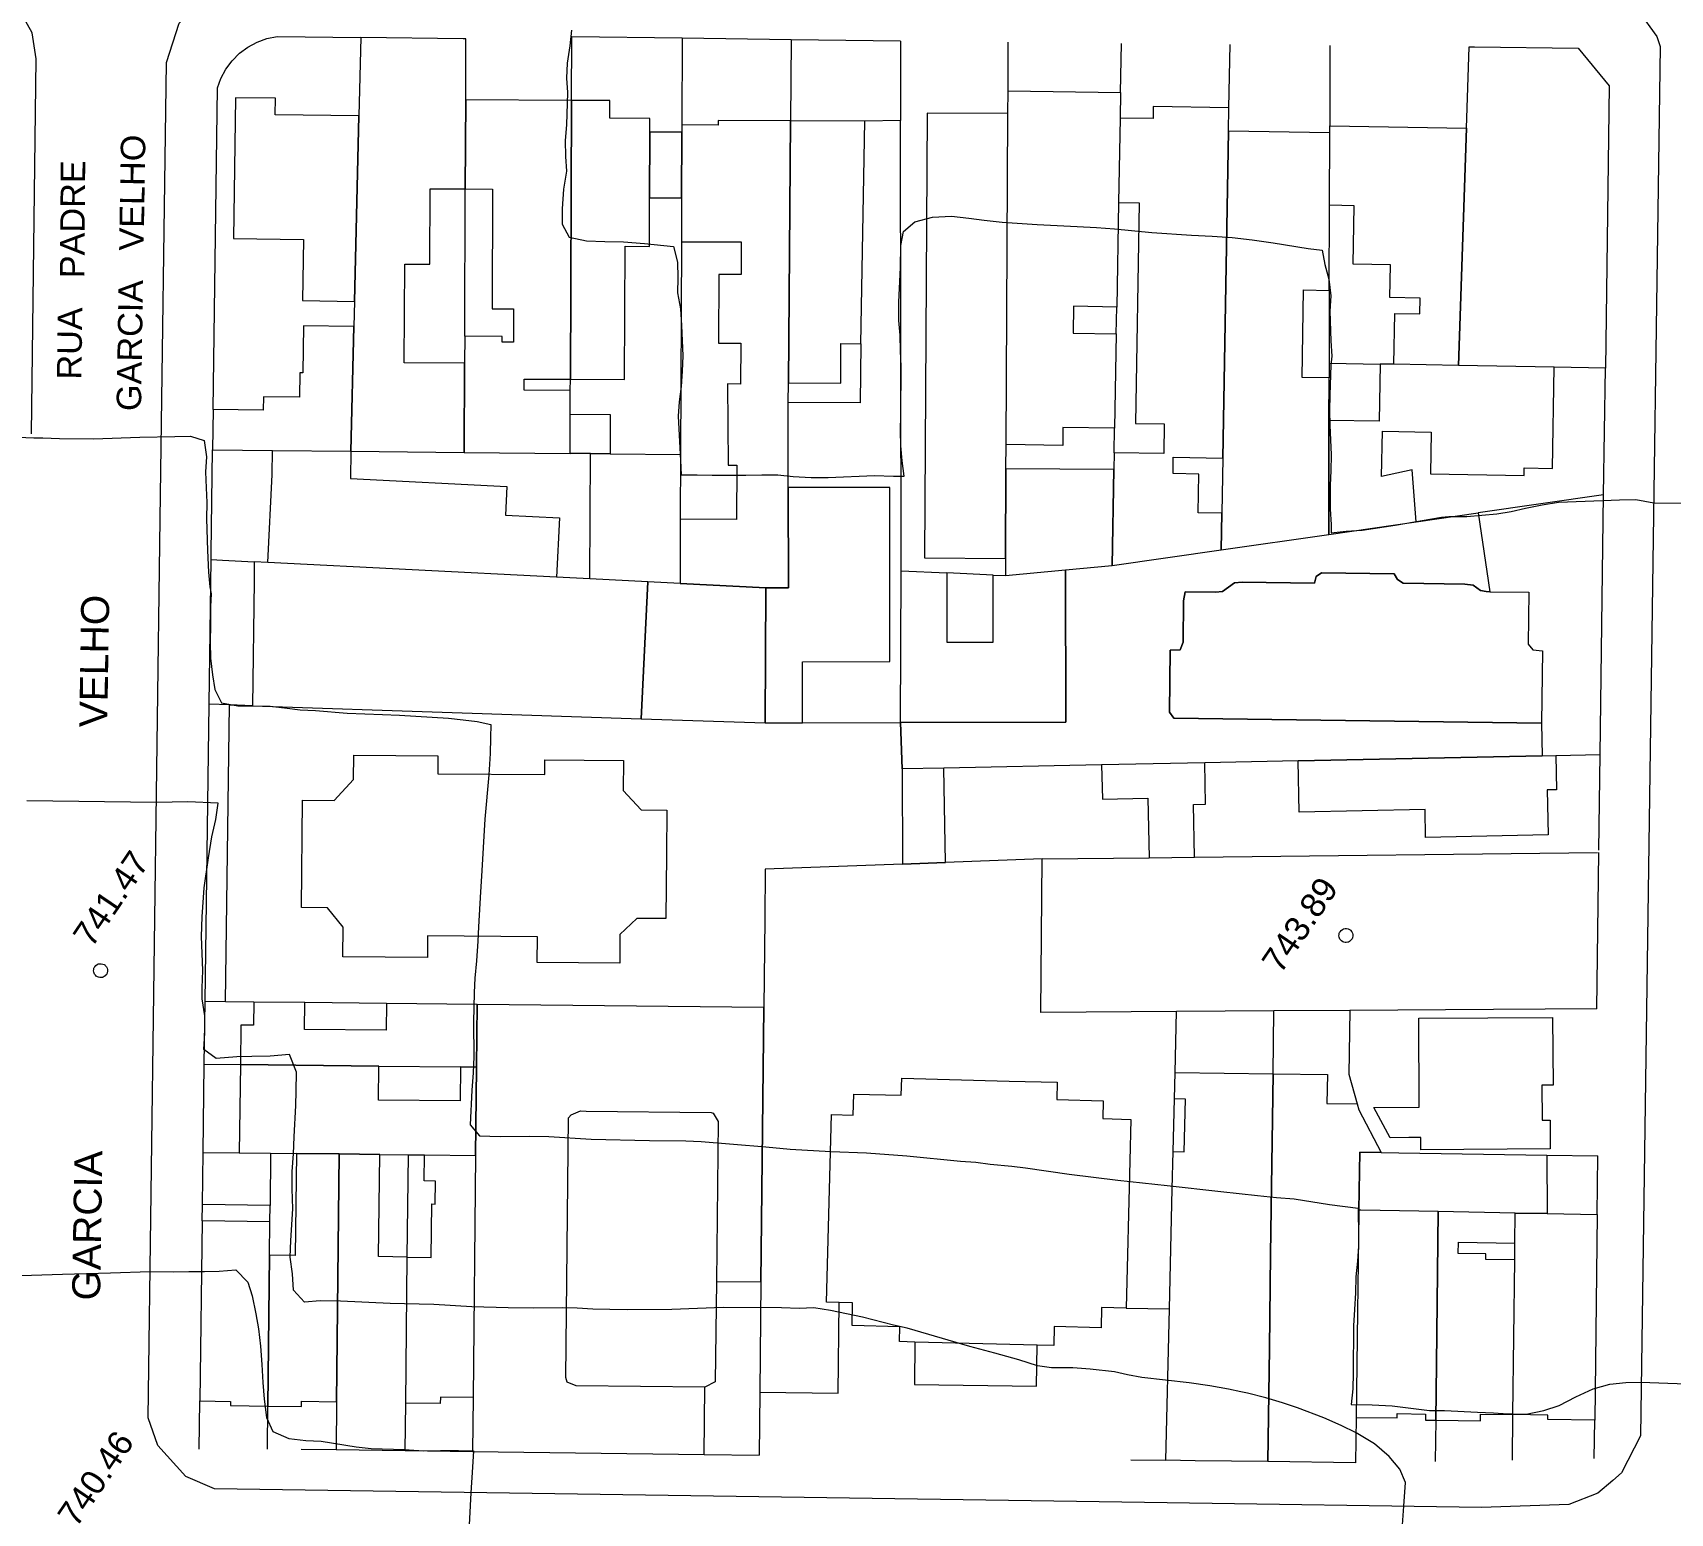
# Model space of a CAD drawing. Header units: metres. Extents: x 325024 to 7190115, y 7391967 to 10157759.
# Drawn here: x 325706.5 to 325823.6, y 7393028.8 to 7393134.6 of the extents above; entities that cross this region are included whole.
import ezdxf
from ezdxf.enums import TextEntityAlignment as Align

# ---------------------------------------------------------------- set-up
doc = ezdxf.new("R2010")
doc.units = ezdxf.units.M
doc.layers.get('0').update_dxf_attribs({"lineweight": 18})
for name, color, linetype, lineweight in [('100_SIST_VIARIO_MEIO_FIO', 1, 'Continuous', 18), ('160_P_SIMP_ASF_TOP', 7, 'Continuous', 18), ('206_MURO_E_MURO_ARRIMO', 7, 'Continuous', 18), ('214_PROJ_BEIRAL_EDIF', 10, 'Continuous', 18), ('604_CURVA_INTERM', 7, 'Continuous', 18), ('606_PTO_COTADO', 7, 'Continuous', 18), ('608_PTO_COTADO_INTERVIA', 1, 'Continuous', 18), ('626_SEGM_CURVA_INTERM', 7, 'Continuous', 18)]:
    doc.layers.add(name, color=color, linetype=linetype, lineweight=lineweight)
doc.styles.add('Style-Arial', font='arial.ttf', dxfattribs={"height": 1.75})

# ---------------------------------------------------------------- blocks, each defined once
blk = doc.blocks.new('SP09')
at = {"color": 0, "linetype": 'Continuous'}
blk.add_lwpolyline([(-0.03, -0.51), (-0.14, -0.49), (-0.24, -0.46), (-0.31, -0.42), (-0.35, -0.39), (-0.42, -0.31), (-0.47, -0.24), (-0.51, -0.15), (-0.52, -0.09), (-0.52, 0.03), (-0.51, 0.11), (-0.48, 0.2), (-0.44, 0.27), (-0.4, 0.33), (-0.32, 0.39), (-0.23, 0.44), (-0.15, 0.48), (-0.1, 0.48), (-0.03, 0.48), (0.08, 0.48), (0.19, 0.44), (0.27, 0.4), (0.35, 0.32), (0.41, 0.23), (0.46, 0.11), (0.48, 0.03), (0.48, -0.03), (0.47, -0.08), (0.44, -0.21), (0.38, -0.3), (0.31, -0.38), (0.23, -0.44), (0.1, -0.49), (0.02, -0.51)], close=True, dxfattribs=at)

msp = doc.modelspace()

# ---------------------------------------------------------------- linework, layer by layer
at = {"layer": '100_SIST_VIARIO_MEIO_FIO'}
for points in [[(325706.454, 7393105.946), (325706.785, 7393132.744), (325706.497, 7393134.588), (325705.423, 7393136.552), (325703.065, 7393138.359), (325700.14, 7393138.885), (325694.31, 7393138.826), (325686.293, 7393138.701), (325674.673, 7393137.943), (325661.692, 7393135.712), (325661.528, 7393135.674)], [(325715.668, 7393099.849), (325716.104, 7393132.463), (325717.026, 7393135.29), (325719.734, 7393137.81), (325720.42, 7393138.11), (325721.138, 7393138.334)], [(325721.138, 7393138.334), (325722.76, 7393138.683), (325763.583, 7393137.9), (325819.353, 7393137.165), (325821.329, 7393136.131), (325822.638, 7393134.326), (325822.873, 7393133.615), (325822.138, 7393081.705)], [(325787.633, 7393029.562), (325719.531, 7393030.552), (325717.481, 7393031.449), (325715.483, 7393033.648), (325714.809, 7393035.634), (325715.668, 7393099.849)], [(325822.138, 7393081.705), (325821.467, 7393034.353), (325820.112, 7393031.706), (325819.474, 7393031.159)], [(325819.474, 7393031.159), (325818.412, 7393030.25), (325816.328, 7393029.431), (325810.091, 7393029.235), (325787.633, 7393029.562)]]:
    msp.add_lwpolyline(points, dxfattribs=at)
at = {"layer": '206_MURO_E_MURO_ARRIMO'}
for p, q in [((325722.588, 7393133.933), (325723.292, 7393134.188)), ((325723.292, 7393134.188), (325724.026, 7393134.338)), ((325724.026, 7393134.338), (325729.995, 7393134.258)), ((325752.978, 7393134.204), (325745.079, 7393134.307)), ((325760.756, 7393134.102), (325752.978, 7393134.204)), ((325768.562, 7393133.999), (325760.756, 7393134.102)), ((325720.798, 7393132.602), (325721.327, 7393133.131)), ((325721.327, 7393133.131), (325721.928, 7393133.578)), ((325721.928, 7393133.578), (325722.588, 7393133.933)), ((325719.996, 7393131.34), (325720.351, 7393132)), ((325720.351, 7393132), (325720.798, 7393132.602)), ((325719.44, 7393107.684), (325719.751, 7393130.67)), ((325719.751, 7393130.67), (325719.996, 7393131.34)), ((325818.827, 7393101.594), (325818.949, 7393110.644)), ((325719.301, 7393097.444), (325719.401, 7393104.802)), ((325818.577, 7393083.023), (325818.827, 7393101.594)), ((325719.295, 7393096.953), (325719.301, 7393097.444)), ((325718.867, 7393065.378), (325719.155, 7393086.621)), ((325818.485, 7393076.184), (325818.577, 7393083.023)), ((325818.332, 7393064.853), (325818.483, 7393076.036)), ((325718.807, 7393060.901), (325718.867, 7393065.378)), ((325718.722, 7393054.59), (325718.807, 7393060.901)), ((325818.36, 7393050.16), (325818.409, 7393054.355)), ((325718.655, 7393049.701), (325718.671, 7393050.879)), ((325718.435, 7393033.39), (325718.481, 7393036.842)), ((325818.157, 7393032.724), (325818.189, 7393035.475)), ((325725.746, 7393033.394), (325728.226, 7393033.362)), ((325733.177, 7393033.298), (325737.977, 7393033.236)), ((325754.539, 7393033.022), (325758.47, 7393032.971)), ((325785.04, 7393032.63), (325787.545, 7393032.598))]:
    msp.add_line(p, q, dxfattribs=at)
for points in [[(325745.06, 7393129.765), (325745.079, 7393134.307)], [(325752.978, 7393134.204), (325752.952, 7393128.014)], [(325760.756, 7393134.102), (325760.708, 7393128.309)], [(325768.562, 7393133.999), (325768.572, 7393128.34)], [(325776.257, 7393130.458), (325776.277, 7393133.921)], [(325784.293, 7393130.318), (325784.355, 7393133.84)], [(325792.045, 7393129.239), (325792.124, 7393133.761)], [(325799.264, 7393133.689), (325799.249, 7393127.956)], [(325768.572, 7393128.34), (325766.028, 7393128.287)], [(325768.626, 7393096.157), (325768.572, 7393128.34)], [(325737.422, 7393112.916), (325737.467, 7393123.44)], [(325752.916, 7393119.671), (325752.852, 7393104.462)], [(325799.219, 7393116.193), (325799.205, 7393110.987)], [(325783.994, 7393113.085), (325784.027, 7393114.999)], [(325765.733, 7393112.378), (325765.698, 7393108.149), (325760.544, 7393108.191)], [(325799.205, 7393110.987), (325799.203, 7393109.935)], [(325799.205, 7393110.987), (325802.845, 7393110.924)], [(325744.973, 7393109.04), (325744.976, 7393109.84)], [(325783.846, 7393104.591), (325783.876, 7393106.341)], [(325818.827, 7393101.594), (325809.871, 7393100.302)], [(325815.417, 7393082.958), (325818.577, 7393083.023)], [(325778.704, 7393075.563), (325786.345, 7393075.654)], [(325789.596, 7393075.693), (325818.385, 7393076.034)], [(325720.333, 7393065.363), (325718.867, 7393065.378)], [(325795.266, 7393064.71), (325788.293, 7393064.667)], [(325795.205, 7393060.212), (325795.266, 7393064.71)], [(325800.692, 7393064.743), (325795.266, 7393064.71)], [(325800.692, 7393064.743), (325800.625, 7393060.189), (325801.207, 7393058.073)], [(325810.956, 7393064.807), (325800.692, 7393064.743)], [(325818.332, 7393064.853), (325810.956, 7393064.807)], [(325718.807, 7393060.901), (325721.395, 7393060.874)], [(325733.321, 7393047.121), (325733.397, 7393054.437)], [(325814.756, 7393054.409), (325818.409, 7393054.355)], [(325723.496, 7393049.635), (325723.509, 7393050.813)], [(325758.516, 7393037.468), (325758.47, 7393032.971)], [(325723.327, 7393033.392), (325723.359, 7393036.474)], [(325812.304, 7393032.621), (325812.341, 7393035.866)], [(325806.824, 7393035.467), (325806.789, 7393032.524)]]:
    msp.add_lwpolyline(points, dxfattribs=at)
at = {"layer": '214_PROJ_BEIRAL_EDIF'}
for points in [[(325737.414, 7393110.996), (325733.106, 7393111.014), (325733.136, 7393118.074), (325734.941, 7393118.066), (325734.964, 7393123.451), (325737.467, 7393123.44), (325737.494, 7393129.797), (325737.512, 7393134.163), (325737.313, 7393134.159), (325729.995, 7393134.258), (325729.861, 7393128.655), (325729.544, 7393115.408), (325729.501, 7393113.601), (325729.288, 7393104.701), (325737.387, 7393104.619)], [(325808.446, 7393110.827), (325809.028, 7393127.786), (325809.227, 7393133.589), (325809.588, 7393133.585), (325816.999, 7393133.485), (325819.221, 7393130.795), (325818.949, 7393110.644), (325815.301, 7393110.708)], [(325729.544, 7393115.408), (325729.861, 7393128.655), (325723.883, 7393128.735), (325723.899, 7393129.916), (325721.032, 7393129.955), (325720.896, 7393119.889), (325725.896, 7393119.821), (325725.837, 7393115.458)], [(325737.422, 7393112.916), (325737.414, 7393110.996), (325737.387, 7393104.619), (325744.954, 7393104.542), (325744.966, 7393107.346), (325744.973, 7393109.04), (325741.662, 7393109.054), (325741.665, 7393109.854), (325744.976, 7393109.84), (325745.06, 7393129.765), (325737.494, 7393129.797), (325737.467, 7393123.44), (325739.42, 7393123.432), (325739.384, 7393114.871), (325740.919, 7393114.864), (325740.909, 7393112.479), (325740.094, 7393112.483), (325740.096, 7393112.905)], [(325745.06, 7393129.765), (325744.976, 7393109.84), (325748.856, 7393109.824), (325748.896, 7393119.343), (325750.624, 7393119.336), (325750.638, 7393122.804), (325750.658, 7393127.504), (325750.662, 7393128.48), (325747.796, 7393128.492), (325747.801, 7393129.753)], [(325783.994, 7393113.085), (325783.876, 7393106.341), (325780.185, 7393106.405), (325780.163, 7393105.107), (325776.118, 7393105.177), (325776.248, 7393128.818), (325776.257, 7393130.458), (325784.293, 7393130.318), (325784.262, 7393128.507), (325784.157, 7393122.48), (325784.027, 7393114.999), (325780.941, 7393115.052), (325780.908, 7393113.138)], [(325760.544, 7393108.191), (325760.555, 7393109.58), (325760.708, 7393128.309), (325755.543, 7393128.331), (325755.542, 7393128.003), (325752.952, 7393128.014), (325752.949, 7393127.494), (325752.93, 7393122.795), (325752.916, 7393119.671), (325757.194, 7393119.653), (325757.184, 7393117.33), (325755.589, 7393117.337), (325755.569, 7393112.43), (325757.149, 7393112.423), (325757.136, 7393109.498), (325756.216, 7393109.502), (325756.244, 7393103.711), (325756.871, 7393103.709), (325756.854, 7393099.827), (325752.833, 7393099.844), (325752.814, 7393095.249), (325758.938, 7393094.938), (325760.566, 7393094.941), (325760.554, 7393102.101)], [(325765.733, 7393112.378), (325766.028, 7393128.287), (325760.708, 7393128.309), (325760.555, 7393109.58), (325764.306, 7393109.564), (325764.318, 7393112.384)], [(325776.073, 7393097.038), (325776.108, 7393103.44), (325776.118, 7393105.177), (325776.248, 7393128.818), (325770.473, 7393128.85), (325770.297, 7393097.07)], [(325791.542, 7393100.274), (325789.858, 7393100.303), (325789.906, 7393103.065), (325788.051, 7393103.098), (325788.071, 7393104.266), (325791.61, 7393104.205), (325792.016, 7393127.564), (325792.045, 7393129.239), (325786.638, 7393129.333), (325786.623, 7393128.466), (325784.262, 7393128.507), (325784.157, 7393122.48), (325785.63, 7393122.454), (325785.356, 7393106.689), (325787.428, 7393106.653), (325787.392, 7393104.53), (325783.846, 7393104.591), (325783.825, 7393103.398), (325783.706, 7393096.528), (325791.496, 7393097.651)], [(325750.638, 7393122.804), (325752.93, 7393122.795), (325752.949, 7393127.494), (325750.658, 7393127.504)], [(325799.219, 7393116.193), (325799.234, 7393122.27), (325799.247, 7393127.438), (325792.016, 7393127.564), (325791.61, 7393104.205), (325791.542, 7393100.274), (325791.496, 7393097.651), (325799.174, 7393098.759), (325799.195, 7393106.905), (325799.203, 7393109.935), (325797.277, 7393109.969), (325797.385, 7393116.225)], [(325808.446, 7393110.827), (325803.833, 7393110.907), (325803.897, 7393114.541), (325805.684, 7393114.51), (325805.704, 7393115.643), (325803.543, 7393115.68), (325803.584, 7393118.022), (325800.935, 7393118.068), (325801.007, 7393122.239), (325799.234, 7393122.27), (325799.247, 7393127.438), (325799.249, 7393127.956), (325809.028, 7393127.786)], [(325729.288, 7393104.701), (325729.501, 7393113.601), (325725.898, 7393113.65), (325725.852, 7393110.306), (325725.632, 7393110.309), (325725.608, 7393108.553), (325723.034, 7393108.588), (325723.021, 7393107.636), (325719.44, 7393107.684), (325719.401, 7393104.802), (325723.686, 7393104.758)], [(325799.174, 7393098.759), (325805.428, 7393099.661), (325805.151, 7393103.373), (325802.96, 7393102.895), (325803.016, 7393106.128), (325806.494, 7393106.068), (325806.442, 7393103.074), (325813.14, 7393102.958), (325813.15, 7393103.505), (325815.176, 7393103.47), (325815.301, 7393110.708), (325808.446, 7393110.827), (325803.833, 7393110.907), (325802.845, 7393110.924), (325802.774, 7393106.843), (325799.195, 7393106.905)], [(325747.816, 7393104.513), (325746.415, 7393104.527), (325744.954, 7393104.542), (325744.966, 7393107.346), (325747.828, 7393107.333)], [(325723.686, 7393104.758), (325729.288, 7393104.701), (325729.269, 7393102.753), (325740.433, 7393102.186), (325740.329, 7393100.133), (325744.189, 7393099.937), (325743.974, 7393095.699), (325723.349, 7393096.747), (325723.669, 7393103.038)], [(325752.814, 7393095.249), (325750.516, 7393095.366), (325746.378, 7393095.577), (325746.415, 7393104.527), (325747.816, 7393104.513), (325752.852, 7393104.462), (325752.833, 7393099.844)], [(325780.361, 7393096.213), (325783.706, 7393096.528), (325783.825, 7393103.398), (325776.108, 7393103.44), (325776.073, 7393097.038), (325776.066, 7393095.809)], [(325761.567, 7393085.297), (325761.56, 7393089.661), (325767.819, 7393089.672), (325767.798, 7393102.113), (325760.554, 7393102.101), (325760.566, 7393094.941), (325758.938, 7393094.938), (325758.897, 7393085.289)], [(325780.361, 7393096.213), (325783.706, 7393096.528), (325791.496, 7393097.651), (325799.174, 7393098.759), (325805.428, 7393099.661), (325809.871, 7393100.302), (325810.685, 7393094.663), (325810.433, 7393094.666), (325810.027, 7393094.743), (325809.496, 7393095.136), (325808.896, 7393095.206), (325804.495, 7393095.265), (325804.088, 7393095.535), (325803.847, 7393095.941), (325798.661, 7393096.011), (325798.288, 7393095.736), (325798.172, 7393095.261), (325792.995, 7393095.331), (325792.445, 7393095.284), (325791.584, 7393094.685), (325791.081, 7393094.625), (325788.909, 7393094.655), (325788.804, 7393094.015), (325788.763, 7393091.053), (325788.565, 7393090.507), (325787.85, 7393090.49), (325787.79, 7393086.044), (325788.109, 7393085.624), (325814.386, 7393085.268), (325814.434, 7393082.938), (325797.002, 7393082.579), (325790.317, 7393082.441), (325782.948, 7393082.29), (325771.659, 7393082.057), (325768.681, 7393081.996), (325768.567, 7393085.318), (325780.38, 7393085.338)], [(325776.066, 7393095.809), (325780.361, 7393096.213), (325780.38, 7393085.338), (325768.567, 7393085.318), (325768.626, 7393096.157), (325771.878, 7393096.005), (325771.886, 7393091.051), (325775.201, 7393091.056), (325775.193, 7393095.85)], [(325775.193, 7393095.85), (325771.878, 7393096.005), (325771.886, 7393091.051), (325775.201, 7393091.056)], [(325814.386, 7393085.268), (325788.109, 7393085.624), (325787.79, 7393086.044), (325787.85, 7393090.49), (325788.565, 7393090.507), (325788.763, 7393091.053), (325788.804, 7393094.015), (325788.909, 7393094.655), (325791.081, 7393094.625), (325791.584, 7393094.685), (325792.445, 7393095.284), (325792.995, 7393095.331), (325798.172, 7393095.261), (325798.288, 7393095.736), (325798.661, 7393096.011), (325803.847, 7393095.941), (325804.088, 7393095.535), (325804.495, 7393095.265), (325808.896, 7393095.206), (325809.496, 7393095.136), (325810.027, 7393094.743), (325810.433, 7393094.666), (325810.685, 7393094.663), (325813.49, 7393094.619), (325813.44, 7393090.913), (325813.774, 7393090.509), (325814.456, 7393090.445)], [(325758.897, 7393085.289), (325758.938, 7393094.938), (325752.814, 7393095.249), (325750.516, 7393095.366), (325750.041, 7393085.586)], [(325797.002, 7393082.579), (325814.434, 7393082.938), (325815.417, 7393082.958), (325815.467, 7393080.513), (325814.786, 7393080.499), (325814.852, 7393077.283), (325806.102, 7393077.103), (325806.061, 7393079.089), (325797.077, 7393078.904)], [(325768.681, 7393081.996), (325768.711, 7393075.193), (325771.798, 7393075.307), (325771.659, 7393082.057)], [(325790.317, 7393082.441), (325782.948, 7393082.29), (325782.999, 7393079.833), (325786.258, 7393079.9), (325786.345, 7393075.654), (325789.596, 7393075.693), (325789.519, 7393079.457), (325790.378, 7393079.474)], [(325721.395, 7393060.874), (325731.277, 7393060.771), (325737.121, 7393060.711), (325738.263, 7393060.699), (325738.31, 7393065.176), (325731.824, 7393065.243), (325731.804, 7393063.328), (325725.972, 7393063.389), (325725.992, 7393065.304), (325722.352, 7393065.342), (325722.33, 7393063.688), (325721.434, 7393063.701)], [(325738.018, 7393037.081), (325737.977, 7393033.236), (325754.539, 7393033.022), (325754.586, 7393037.823), (325745.4, 7393037.915), (325744.747, 7393038.173), (325744.653, 7393038.505), (325744.845, 7393057.072), (325745.03, 7393057.282), (325745.71, 7393057.565), (325746.115, 7393057.54), (325755.05, 7393057.445), (325755.192, 7393057.406), (325755.532, 7393056.799), (325755.411, 7393045.386), (325758.599, 7393045.353), (325758.803, 7393064.962), (325738.31, 7393065.176), (325738.263, 7393060.699), (325738.198, 7393054.387)], [(325733.397, 7393054.437), (325734.555, 7393054.425), (325738.198, 7393054.387), (325738.263, 7393060.699), (325737.121, 7393060.711), (325737.096, 7393058.278), (325731.252, 7393058.339), (325731.277, 7393060.771), (325721.395, 7393060.874), (325721.309, 7393054.563), (325723.547, 7393054.54), (325725.408, 7393054.521), (325728.446, 7393054.489), (325731.352, 7393054.459)], [(325754.586, 7393037.823), (325745.4, 7393037.915), (325744.747, 7393038.173), (325744.653, 7393038.505), (325744.845, 7393057.072), (325745.03, 7393057.282), (325745.71, 7393057.565), (325746.115, 7393057.54), (325755.05, 7393057.445), (325755.192, 7393057.406), (325755.532, 7393056.799), (325755.411, 7393045.386), (325755.335, 7393038.212)], [(325723.547, 7393054.54), (325723.509, 7393050.813), (325718.671, 7393050.879), (325718.722, 7393054.59), (325721.309, 7393054.563)], [(325728.446, 7393054.489), (325725.408, 7393054.521), (325725.309, 7393047.24), (325723.472, 7393047.265), (325723.359, 7393036.474), (325725.765, 7393036.441), (325725.77, 7393036.815), (325728.261, 7393036.781)], [(325731.352, 7393054.459), (325728.446, 7393054.489), (325728.261, 7393036.781), (325728.226, 7393033.362), (325733.177, 7393033.298), (325733.212, 7393036.687), (325733.321, 7393047.121), (325731.252, 7393047.15)], [(325738.018, 7393037.081), (325735.684, 7393037.113), (325735.678, 7393036.653), (325733.212, 7393036.687), (325733.321, 7393047.121), (325735.018, 7393047.098), (325735.07, 7393050.913), (325735.314, 7393050.909), (325735.336, 7393052.545), (325734.529, 7393052.556), (325734.555, 7393054.425), (325738.198, 7393054.387)], [(325723.359, 7393036.474), (325723.472, 7393047.265), (325723.496, 7393049.635), (325718.655, 7393049.701), (325718.481, 7393036.842), (325720.688, 7393036.812), (325720.684, 7393036.511)], [(325778.335, 7393040.824), (325769.602, 7393041.05), (325769.563, 7393038.018), (325778.298, 7393037.906)]]:
    msp.add_lwpolyline(points, close=True, dxfattribs=at)
for points in [[(325720.62, 7393086.572), (325719.155, 7393086.621), (325719.295, 7393096.953), (325720.106, 7393096.912)], [(325720.106, 7393096.912), (325722.386, 7393096.796), (325722.367, 7393095.415)], [(325723.349, 7393096.747), (325722.386, 7393096.796), (325722.367, 7393095.415)], [(325736.538, 7393086.039), (325750.041, 7393085.586), (325750.516, 7393095.366), (325746.378, 7393095.577), (325743.974, 7393095.699), (325723.349, 7393096.747)], [(325722.367, 7393095.415), (325722.247, 7393086.518), (325720.62, 7393086.572)], [(325722.367, 7393095.415), (325722.247, 7393086.518), (325736.538, 7393086.039)], [(325758.868, 7393071.262), (325758.803, 7393064.962), (325738.31, 7393065.176), (325731.824, 7393065.243), (325725.992, 7393065.304), (325722.352, 7393065.342), (325720.333, 7393065.363), (325720.62, 7393086.572), (325722.247, 7393086.518), (325736.538, 7393086.039)], [(325736.538, 7393086.039), (325750.041, 7393085.586), (325758.897, 7393085.289)], [(325758.897, 7393085.289), (325761.567, 7393085.297), (325768.567, 7393085.318), (325768.681, 7393081.996), (325768.711, 7393075.193), (325758.905, 7393074.826), (325758.868, 7393071.262)], [(325725.824, 7393079.774), (325728.102, 7393079.754), (325729.479, 7393081.24), (325729.494, 7393082.981), (325735.502, 7393082.929), (325735.491, 7393081.658), (325743.143, 7393081.592), (325743.143, 7393081.668)], [(325743.143, 7393081.668), (325743.152, 7393082.647), (325748.771, 7393082.599), (325748.753, 7393080.467), (325750.031, 7393079.078), (325751.877, 7393079.062), (325751.849, 7393075.907)], [(325751.849, 7393075.907), (325751.81, 7393071.303), (325749.724, 7393071.321), (325748.517, 7393070.159), (325748.5, 7393068.113), (325742.603, 7393068.164), (325742.619, 7393070.013), (325734.773, 7393070.08), (325734.76, 7393068.516), (325728.719, 7393068.568), (325728.737, 7393070.691), (325727.609, 7393072.073), (325725.758, 7393072.089), (325725.824, 7393079.774)], [(325788.293, 7393064.667), (325778.61, 7393064.606), (325778.704, 7393075.563), (325771.798, 7393075.307), (325768.711, 7393075.193), (325758.905, 7393074.826), (325758.868, 7393071.262)], [(325758.868, 7393071.262), (325758.803, 7393064.962), (325758.599, 7393045.353), (325758.516, 7393037.468), (325764.108, 7393037.397), (325764.191, 7393043.87), (325763.289, 7393043.893), (325763.637, 7393057.301), (325765.19, 7393057.261), (325765.229, 7393058.77), (325768.625, 7393058.682), (325768.657, 7393059.899), (325776.342, 7393059.699)], [(325787.997, 7393051.987), (325788.06, 7393054.654), (325788.148, 7393058.432), (325788.192, 7393060.308), (325788.293, 7393064.667)], [(325804.901, 7393055.658), (325803.564, 7393055.649), (325802.404, 7393057.818), (325805.652, 7393057.838), (325805.613, 7393064.18)], [(325810.561, 7393064.211), (325815.178, 7393064.24), (325815.208, 7393059.406), (325814.42, 7393059.401), (325814.435, 7393056.91), (325814.998, 7393056.913), (325815.011, 7393054.85), (325805.76, 7393054.792), (325805.754, 7393055.663), (325804.901, 7393055.658)], [(325805.613, 7393064.18), (325810.561, 7393064.211)], [(325764.191, 7393043.87), (325763.289, 7393043.893), (325763.637, 7393057.301), (325765.19, 7393057.261), (325765.229, 7393058.77), (325768.625, 7393058.682), (325768.657, 7393059.899), (325776.342, 7393059.699)], [(325776.342, 7393059.699), (325779.766, 7393059.611), (325779.734, 7393058.373), (325783.067, 7393058.286), (325783.034, 7393057.013), (325785.042, 7393056.961), (325784.965, 7393053.993)], [(325776.342, 7393059.699), (325779.766, 7393059.611), (325779.734, 7393058.373), (325783.067, 7393058.286), (325783.034, 7393057.013), (325785.042, 7393056.961), (325784.965, 7393053.993)], [(325787.997, 7393051.987), (325788.06, 7393054.654), (325788.857, 7393054.635), (325788.945, 7393058.414), (325788.148, 7393058.432), (325788.192, 7393060.308), (325795.205, 7393060.212)], [(325795.028, 7393047.334), (325795.205, 7393060.212), (325799.08, 7393060.159), (325799.052, 7393058.102), (325801.207, 7393058.073), (325801.323, 7393057.65), (325802.927, 7393054.583), (325801.395, 7393054.606), (325801.339, 7393050.47)], [(325795.205, 7393060.212), (325795.028, 7393047.334)], [(325801.467, 7393050.468), (325801.339, 7393050.47), (325801.395, 7393054.606), (325802.927, 7393054.583)], [(325804.178, 7393054.565), (325814.756, 7393054.409), (325814.782, 7393050.226), (325812.509, 7393050.267), (325806.997, 7393050.367), (325801.467, 7393050.468)], [(325802.927, 7393054.583), (325804.178, 7393054.565)], [(325784.965, 7393053.993), (325784.693, 7393043.473), (325782.945, 7393043.518), (325782.907, 7393042.069), (325779.555, 7393042.156), (325779.519, 7393040.793), (325778.335, 7393040.824), (325769.602, 7393041.05), (325768.492, 7393041.079), (325768.519, 7393042.143), (325765.109, 7393042.232), (325765.151, 7393043.845), (325764.191, 7393043.87)], [(325784.965, 7393053.993), (325784.693, 7393043.473), (325787.798, 7393043.433), (325787.997, 7393051.987)], [(325789.625, 7393032.571), (325787.545, 7393032.598), (325787.798, 7393043.433), (325787.997, 7393051.987)], [(325801.336, 7393050.27), (325801.24, 7393043.224)], [(325801.336, 7393050.27), (325801.24, 7393043.224)], [(325801.467, 7393050.468), (325801.339, 7393050.47), (325801.336, 7393050.27)], [(325801.339, 7393050.47), (325801.336, 7393050.27)], [(325806.871, 7393039.498), (325806.997, 7393050.367), (325801.467, 7393050.468)], [(325812.484, 7393048.12), (325812.509, 7393050.267), (325806.997, 7393050.367), (325806.871, 7393039.498)], [(325812.341, 7393035.878), (325812.47, 7393046.925), (325812.484, 7393048.12), (325812.509, 7393050.267)], [(325812.509, 7393050.267), (325814.782, 7393050.226), (325818.36, 7393050.16), (325818.189, 7393035.475), (325814.844, 7393035.52), (325814.848, 7393035.832), (325812.36, 7393035.866)], [(325812.341, 7393035.878), (325812.47, 7393046.925), (325810.398, 7393046.954), (325810.404, 7393047.341), (325808.441, 7393047.368), (325808.452, 7393048.175), (325812.484, 7393048.12)], [(325794.936, 7393040.598), (325795.028, 7393047.334)], [(325795.028, 7393047.334), (325794.936, 7393040.598)], [(325801.24, 7393043.224), (325801.136, 7393035.666), (325801.092, 7393032.423), (325794.826, 7393032.504), (325794.936, 7393040.598)], [(325801.24, 7393043.224), (325801.136, 7393035.666)], [(325794.936, 7393040.598), (325794.826, 7393032.504), (325789.625, 7393032.571)], [(325801.136, 7393035.666), (325804.074, 7393035.625), (325804.078, 7393035.935), (325806.09, 7393035.908), (325806.084, 7393035.477), (325806.824, 7393035.467), (325806.871, 7393039.498)], [(325806.871, 7393039.498), (325806.824, 7393035.467), (325810.019, 7393035.423), (325810.025, 7393035.898), (325812.341, 7393035.866), (325812.341, 7393035.878)]]:
    msp.add_lwpolyline(points, dxfattribs=at)
at = {"layer": '604_CURVA_INTERM', "flags": 128}
for points, elevation in [([(325745.063, 7393134.783), (325744.934, 7393133.656), (325744.757, 7393132.421), (325744.688, 7393131.358), (325744.763, 7393130.339), (325744.704, 7393128.02), (325744.603, 7393126.89), (325744.622, 7393125.753), (325744.709, 7393124.707), (325744.492, 7393123.434), (325744.378, 7393122.011), (325744.38, 7393120.924), (325744.88, 7393119.995), (325746.121, 7393119.727), (325747.446, 7393119.682), (325748.768, 7393119.662), (325750.284, 7393119.542), (325752.337, 7393119.315), (325752.622, 7393118.217), (325752.667, 7393117.084), (325752.635, 7393116.007), (325752.836, 7393114.869), (325752.928, 7393113.689), (325753.003, 7393111.512), (325752.976, 7393110.41), (325752.886, 7393109.316), (325752.757, 7393108.232), (325752.691, 7393107.209), (325752.857, 7393104.025), (325752.89, 7393103.011), (325754.03, 7393103.021), (325755.116, 7393102.999), (325757.522, 7393102.985), (325758.653, 7393103.014), (325759.798, 7393103.002), (325760.899, 7393102.895), (325762.185, 7393102.825), (325763.391, 7393102.832), (325766.709, 7393102.972), (325768.064, 7393102.92), (325768.829, 7393102.912), (325768.689, 7393104.023), (325768.599, 7393105.083), (325768.57, 7393106.136), (325768.604, 7393107.293), (325768.627, 7393110.743), (325768.567, 7393111.878), (325768.538, 7393112.984), (325768.442, 7393114.037), (325768.452, 7393115.338), (325768.583, 7393117.827), (325768.597, 7393119.387), (325768.792, 7393120.396), (325769.59, 7393121.095), (325770.852, 7393121.421), (325772.208, 7393121.496), (325773.449, 7393121.361), (325774.54, 7393121.202), (325775.828, 7393121.072), (325778.343, 7393120.887), (325781.191, 7393120.753), (325782.582, 7393120.693), (325783.867, 7393120.593), (325786.529, 7393120.315), (325789.374, 7393120.13), (325790.843, 7393120.072), (325792.286, 7393119.971), (325793.712, 7393119.802), (325795.197, 7393119.596), (325797.706, 7393119.194), (325798.699, 7393119.054), (325798.896, 7393118.043), (325799.191, 7393116.992), (325799.319, 7393115.8), (325799.255, 7393114.705), (325799.34, 7393112.595), (325799.406, 7393111.5), (325799.335, 7393110.852), (325799.268, 7393108.729), (325799.244, 7393107.584), (325799.254, 7393106.564), (325799.344, 7393104.447), (325799.338, 7393103.299), (325799.292, 7393102.284), (325799.284, 7393100.555), (325799.356, 7393099.469), (325799.352, 7393098.878), (325800.418, 7393098.996), (325801.578, 7393099.054), (325803.933, 7393099.418), (325807.232, 7393099.994), (325807.76, 7393100.042), (325809.04, 7393100.043), (325811.188, 7393100.232), (325812.22, 7393100.403), (325813.236, 7393100.632), (325814.445, 7393100.879), (325815.59, 7393101.068), (325818.775, 7393101.177), (325819.95, 7393101.223), (325821.121, 7393101.245), (325822.411, 7393101.018), (325831.708, 7393100.914)], 744), ([(325679.209, 7393123.974), (325679.227, 7393123.783), (325679.54, 7393121.726), (325679.885, 7393118.718), (325680.337, 7393114.117), (325680.491, 7393112.507), (325680.838, 7393109.955), (325681.086, 7393108.398), (325681.241, 7393107.286), (325681.453, 7393106.287), (325681.566, 7393106.174), (325682.966, 7393106.006), (325686.074, 7393105.844), (325691.509, 7393105.947), (325693.43, 7393105.93), (325696.186, 7393105.81), (325697.216, 7393105.84), (325700, 7393105.824), (325703.047, 7393105.729), (325704.154, 7393105.712), (325705.494, 7393105.714), (325706.639, 7393105.653), (325706.898, 7393105.652)], 743), ([(325706.898, 7393105.652), (325707.27, 7393105.65), (325708.452, 7393105.598), (325710.888, 7393105.579), (325714.207, 7393105.705), (325716.702, 7393105.75), (325717.819, 7393105.774), (325718.798, 7393105.475), (325718.98, 7393104.3), (325718.897, 7393103.218), (325718.938, 7393102.084), (325718.995, 7393101.042), (325718.971, 7393099.872), (325719.05, 7393097.61)], 743), ([(325719.05, 7393097.61), (325719.107, 7393096.052), (325719.214, 7393095.013), (325719.303, 7393094.512), (325719.263, 7393093.611), (325719.266, 7393092.306), (325719.228, 7393091.05), (325719.245, 7393089.909), (325719.388, 7393088.713), (325719.564, 7393087.664), (325720.041, 7393086.719), (325721.202, 7393086.515), (325722.231, 7393086.518), (325723.511, 7393086.487), (325724.551, 7393086.369), (325725.663, 7393086.212), (325726.752, 7393086.176), (325729.025, 7393085.979), (325731.556, 7393085.881), (325732.76, 7393085.835), (325736.271, 7393085.628), (325737.325, 7393085.517)], 743), ([(325737.325, 7393085.517), (325738.317, 7393085.394), (325739.301, 7393085.161), (325739.274, 7393084.228)], 743), ([(325739.274, 7393084.228), (325739.232, 7393083.106), (325739.138, 7393081.579), (325738.855, 7393078.405), (325738.619, 7393074.344), (325738.541, 7393073.217), (325738.403, 7393070.714), (325738.369, 7393069.69), (325738.265, 7393068.298), (325738.149, 7393067.057), (325738.096, 7393066.018), (325738.056, 7393063.908), (325738.084, 7393061.45), (325738.04, 7393060.295), (325737.928, 7393059.046), (325737.817, 7393056.564), (325738.49, 7393055.781), (325739.947, 7393055.726), (325742.085, 7393055.759), (325743.438, 7393055.742), (325746.459, 7393055.551), (325750.637, 7393055.438), (325753.222, 7393055.429), (325754.326, 7393055.387), (325758.941, 7393054.999), (325760.691, 7393054.84), (325763.597, 7393054.667), (325766.144, 7393054.577), (325769.026, 7393054.36), (325772.852, 7393053.975), (325773.96, 7393053.896), (325774.987, 7393053.766), (325776.517, 7393053.62), (325777.517, 7393053.505), (325780.63, 7393053.043), (325784.111, 7393052.612), (325787.625, 7393052.233)], 743), ([(325792.885, 7393037.498), (325792.006, 7393037.685), (325790.687, 7393037.924), (325789.193, 7393038.125), (325785.827, 7393038.526), (325784.796, 7393038.718), (325783.872, 7393038.91), (325782.119, 7393039.106), (325780.89, 7393039.205), (325779.374, 7393039.217), (325778.374, 7393039.339), (325777.021, 7393039.776), (325775.32, 7393040.26), (325773.538, 7393040.737), (325769.056, 7393042.039), (325768.063, 7393042.252), (325765.854, 7393042.828), (325763.561, 7393043.302), (325762.384, 7393043.484), (325761.32, 7393043.453), (325760.064, 7393043.486), (325755.895, 7393043.508), (325752.227, 7393043.383), (325749.033, 7393043.348), (325747.804, 7393043.364), (325746.577, 7393043.405), (325745.46, 7393043.472), (325744.382, 7393043.487), (325742.323, 7393043.471), (325740.537, 7393043.484), (325737.923, 7393043.568), (325735.227, 7393043.73), (325733.13, 7393043.79), (325732.099, 7393043.81), (325728.543, 7393043.97), (325727.096, 7393043.988), (325725.968, 7393043.9), (325725.181, 7393044.754), (325725.104, 7393045.926), (325724.954, 7393047.124), (325724.99, 7393048.311), (325725.136, 7393050.56), (325725.092, 7393051.997), (325725.094, 7393053.228), (325725.187, 7393054.487), (325725.23, 7393055.712), (325725.354, 7393057.962), (325725.387, 7393058.976), (325725.396, 7393060.338), (325724.896, 7393061.587), (325723.517, 7393061.48), (325722.199, 7393061.463), (325721.145, 7393061.419), (325719.669, 7393061.301), (325718.787, 7393061.948), (325718.845, 7393063.153), (325718.842, 7393064.358), (325718.66, 7393065.561), (325718.665, 7393066.351), (325718.717, 7393067.602), (325718.622, 7393070.037), (325718.652, 7393071.442), (325718.812, 7393073.502), (325719.102, 7393075.655), (325719.349, 7393077.137), (325719.631, 7393078.388), (325719.794, 7393079.556), (325717.633, 7393079.636), (325715.397, 7393079.61), (325706.13, 7393079.73)], 742), ([(325787.625, 7393052.233), (325791.47, 7393051.801), (325794.094, 7393051.527), (325795.436, 7393051.388), (325796.701, 7393051.279), (325799.222, 7393050.884), (325801.294, 7393050.617), (325801.278, 7393050.183)], 743), ([(325801.278, 7393050.183), (325801.295, 7393049.023), (325801.295, 7393047.911), (325801.234, 7393046.824), (325801.118, 7393045.714), (325801.081, 7393044.573), (325801.015, 7393043.373)], 743), ([(325712.109, 7393045.995), (325714.949, 7393046.078), (325716.594, 7393046.072), (325717.705, 7393046.093), (325718.814, 7393046.08), (325719.866, 7393046.115), (325721.074, 7393046.211), (325721.931, 7393045.326), (325722.223, 7393044.341), (325722.506, 7393043.056), (325722.675, 7393041.988), (325722.818, 7393040.753), (325722.918, 7393039.452), (325722.995, 7393038.162), (325723.1, 7393036.968), (325723.257, 7393035.669), (325723.717, 7393034.653), (325724.85, 7393034.156), (325726.063, 7393034.016), (325727.175, 7393033.963), (325729.672, 7393033.552), (325730.735, 7393033.451), (325733.113, 7393033.363), (325734.481, 7393033.287), (325735.686, 7393033.305), (325736.986, 7393033.302), (325738.059, 7393033.267), (325737.985, 7393032.105), (325737.856, 7393030.285), (325737.358, 7393020.662)], 741), ([(325801.015, 7393043.373), (325800.945, 7393042.203), (325800.933, 7393038.822), (325800.897, 7393037.695), (325800.776, 7393036.592), (325802.292, 7393036.572), (325803.705, 7393036.503), (325806.392, 7393036.166), (325807.444, 7393036.152), (325809.805, 7393036.051), (325810.951, 7393035.994), (325811.985, 7393035.922), (325812.281, 7393035.918)], 743), ([(325812.281, 7393035.918), (325813.298, 7393035.906), (325814.543, 7393036.154), (325815.641, 7393036.517), (325816.836, 7393037.126), (325818.072, 7393037.716), (325819.267, 7393038.042), (325820.425, 7393038.163), (325821.476, 7393038.176), (325831.183, 7393037.816)], 743), ([(325804.323, 7393026.321), (325804.548, 7393029.316), (325804.661, 7393031.013), (325804.268, 7393031.965), (325803.508, 7393032.876), (325802.451, 7393033.78), (325801.139, 7393034.568), (325800.079, 7393035.083), (325798.819, 7393035.636), (325796.958, 7393036.35), (325795.885, 7393036.71), (325794.679, 7393037.057), (325793.369, 7393037.394), (325792.885, 7393037.498)], 742)]:
    msp.add_lwpolyline(points, dxfattribs=dict(at, elevation=elevation))
at = {"layer": '604_CURVA_INTERM', "elevation": 741}
msp.add_lwpolyline([(325705.711, 7393045.807), (325708.669, 7393045.894)], dxfattribs=at)
at = {"layer": '626_SEGM_CURVA_INTERM', "elevation": 741}
msp.add_lwpolyline([(325708.669, 7393045.894), (325712.109, 7393045.995)], dxfattribs=at)

# ---------------------------------------------------------------- block references
at = {"layer": '606_PTO_COTADO', "rotation": 55.83005668387076}
for p in [(325800.412, 7393070.123, 743.895), (325711.402, 7393067.615, 741.475)]:
    msp.add_blockref('SP09', p, dxfattribs=at)

# ---------------------------------------------------------------- texts
at = {"layer": '160_P_SIMP_ASF_TOP', "style": 'Style-Arial'}
for s, height, rotation, p in [('VELHO', 1.75, 89.08285, (325713.599, 7393119.032)), ('PADRE', 1.75, 89.53662, (325709.361, 7393117.06)), ('GARCIA', 1.75, 89.08285, (325713.412, 7393107.571)), ('RUA', 1.75, 89.20697, (325709.148, 7393109.82)), ('VELHO', 2, 89.08285, (325710.872, 7393084.97)), ('GARCIA', 2, 89.08285, (325710.358, 7393044.025))]:
    msp.add_text(s, height=height, rotation=rotation, dxfattribs=at).set_placement(p, align=Align.MIDDLE_LEFT)
at = {"layer": '606_PTO_COTADO', "style": 'Style-Arial'}
for s, p in [('741.47', (325712.145, 7393072.737, 741.475)), ('743.89', (325797.112, 7393070.866, 743.895))]:
    msp.add_text(s, height=1.75, rotation=55.83006, dxfattribs=at).set_placement(p, align=Align.MIDDLE_CENTER)
at = {"layer": '608_PTO_COTADO_INTERVIA', "style": 'Style-Arial'}
msp.add_text('740.46', height=1.75, rotation=55.83006, dxfattribs=at).set_placement((325711.041, 7393031.303, 740.465), align=Align.MIDDLE_CENTER)

doc.saveas('drawing.dxf')
